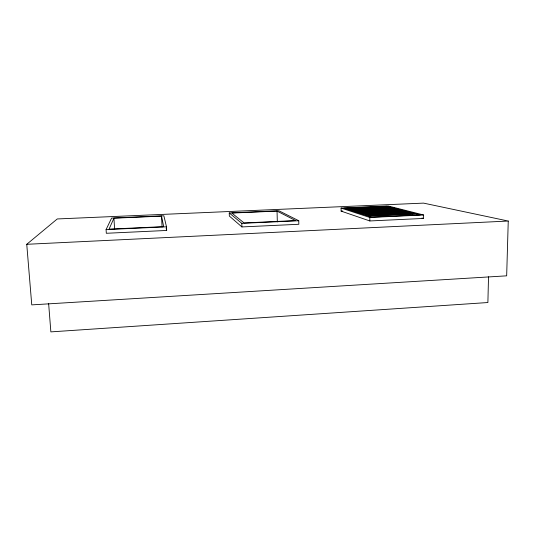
<?xml version="1.0" encoding="UTF-8"?>
<svg xmlns="http://www.w3.org/2000/svg" width="535" height="535" viewBox="0 0 535 535"><rect width="100%" height="100%" fill="white"/><g stroke="black" fill="none" stroke-linecap="round" stroke-linejoin="round"><path stroke-width="0.8" d="M393.981 209.673L393.987 208.122L349.763 210.068L351.976 210.79L396.662 208.81L393.987 208.122M404.754 212.515L404.761 210.89L358.697 212.957L361.118 213.739L407.677 211.639L404.761 210.89M408.553 213.512L408.566 211.873L361.861 213.973L364.348 214.782L411.569 212.642L408.566 211.873M412.472 214.548L412.485 212.876L365.111 215.03L367.679 215.859L415.575 213.672L412.485 212.876M416.511 215.271L416.518 213.913L368.468 216.107L371.517 217.096L420.196 214.863L416.518 213.913M423.586 218.44L423.62 214.996L388.323 206.015L341.076 208.075L341.103 211.118L369.832 220.955L423.586 218.44L421.988 218.012M488.522 276.749L487.887 302.529L50.865 331.881L48.618 303.352M508.25 221.042L506.665 275.833L31.759 304.883L26.75 244.301L57.258 218.955L423.553 203.119L508.25 221.042L26.75 244.301M113.928 218.2L109.046 229.14L163.683 226.633L161.523 216.127L113.928 218.2L114.597 228.953M106.084 229.595L111.608 218.066L163.857 215.792L166.499 226.82L166.679 230.458L106.318 233.28L106.084 229.595L166.499 226.82M241.914 226.934L298.831 224.279L298.764 220.741L278.902 210.783L229.241 212.943L229.354 216.06L241.914 226.934L241.8 223.356L229.241 212.943M241.8 223.356L298.764 220.741M341.076 208.075L369.819 217.471L423.62 214.996M277.05 211.091L231.829 213.064L244.094 222.941L295.621 220.58L277.05 211.091L277.317 221.891M341.103 211.118L342.761 211.044M166.151 228.151L166.679 230.458M161.523 216.127L162.078 226.98M369.819 217.471L369.832 220.955M400.227 209.727L354.939 211.74L352.652 211.004L397.478 209.018L400.227 209.727M401.069 209.941L355.635 211.967L357.982 212.723L403.898 210.67L401.069 209.941M386.912 206.303L343.898 208.175L346.305 208.958L389.821 207.052L386.912 206.303M390.59 207.246L346.947 209.165L349.101 209.86L393.192 207.914L390.59 207.246"/></g></svg>
